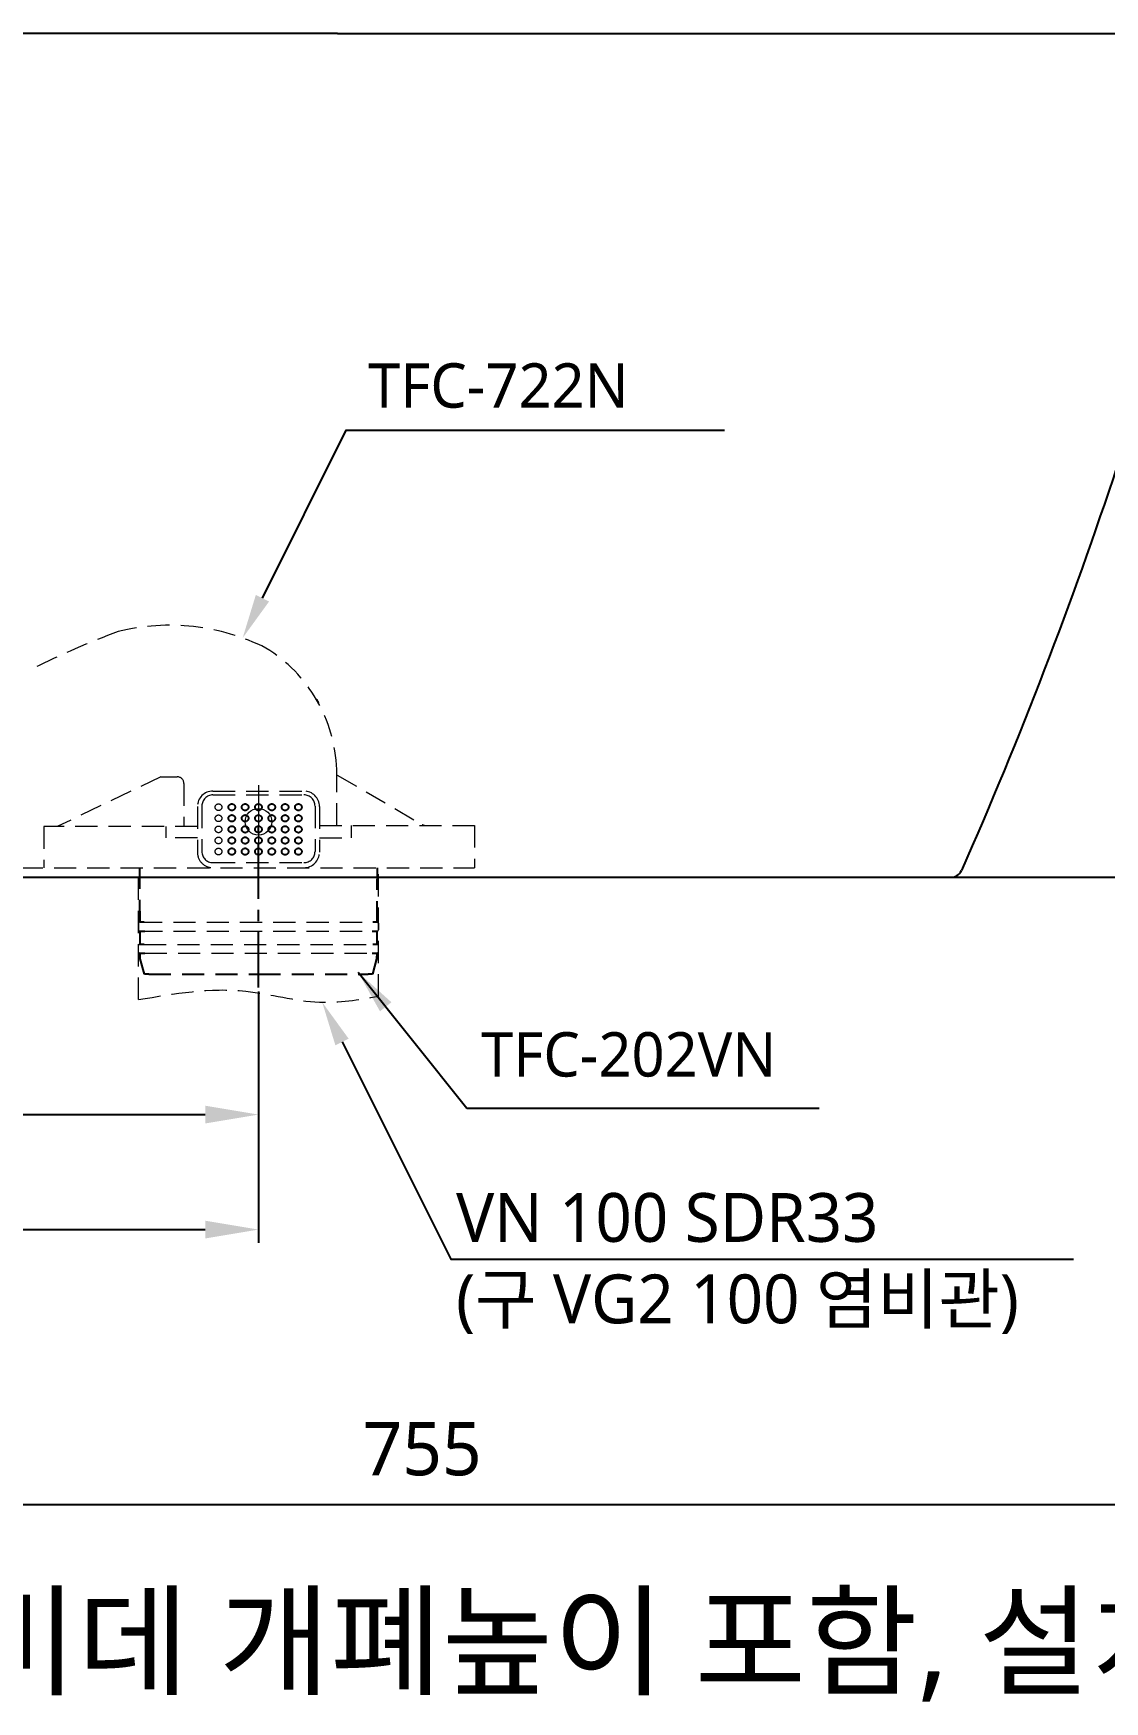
# Model space of a CAD drawing. Extents: x 2963 to 9049, y -570 to 1982.
# Drawn here: x 6615 to 7098, y -570 to 182 of the extents above; entities that cross this region are included whole.
import ezdxf

# ---------------------------------------------------------------- set-up
doc = ezdxf.new("R2010")
doc.units = 0
doc.header["$LTSCALE"] = 20
doc.header["$MEASUREMENT"] = 0
doc.linetypes.add('CENTER', pattern=[2, 1.25, -0.25, 0.25, -0.25])
doc.linetypes.add('HIDDEN', pattern=[0.375, 0.25, -0.125])
doc.layers.get('0').update_dxf_attribs({"linetype": 'CONTINUOUS'})
doc.layers.get('DEFPOINTS').update_dxf_attribs({"linetype": 'CONTINUOUS'})
for name, color, linetype in [('00_COMPONENTS', 7, 'CONTINUOUS'), ('1', 7, 'CONTINUOUS'), ('2', 2, 'CONTINUOUS'), ('3', 3, 'CONTINUOUS'), ('6', 6, 'CONTINUOUS'), ('CEN', 1, 'CENTER')]:
    doc.layers.add(name, color=color, linetype=linetype)
doc.styles.add('GHS', font='romans', dxfattribs={"bigfont": 'ghs'})
doc.styles.add('ROMANS', font='NanumGothic.ttf', dxfattribs={"height": 10.144927})
doc.styles.get("Standard").update_dxf_attribs({"font": 'NanumGothic.ttf'})
doc.dimstyles.get("Standard").update_dxf_attribs({"dimtxt": 2.7, "dimasz": 2.5, "dimexe": 1.5, "dimexo": 1.5, "dimgap": 1.5, "dimtad": 1, "dimdec": 0, "dimlfac": 10, "dimzin": 0, "dimdsep": 46, "dimtxsty": 'Standard', "dimcen": 0, "dimclrt": 2, "dimadec": 0, "dimazin": 0, "dimtfac": 1, "dimtdec": 0, "dimtmove": 0, "dimatfit": 3, "dimfxl": 0, "dimtolj": 1, "dimtzin": 0, "dimarcsym": 0})

# ---------------------------------------------------------------- blocks, each defined once
blk = doc.blocks.new('*D18')
at = {"color": 3, "lineweight": -2}
for p, q in [((7152.77, 181.82), (7245.16, 181.82)), ((7239.16, 157.82), (7239.16, 16.9)), ((7239.16, -174.18), (7239.16, -33.26)), ((7030.75, -198.18), (7245.16, -198.18))]:
    blk.add_line(p, q, dxfattribs=at)
at = {"color": 3}
for points in [[(7235.16, 157.82), (7243.16, 157.82), (7239.16, 181.82)], [(7235.16, -174.18), (7243.16, -174.18), (7239.16, -198.18)]]:
    blk.add_solid(points, dxfattribs=at)
at = {"layer": 'DEFPOINTS', "color": 0}
for p in [(7150.97, 181.82), (7239.16, 181.82), (7028.95, -198.18)]:
    blk.add_point(p, dxfattribs=at)
at = {"color": 2, "insert": (7239.16, -8.18), "char_height": 24, "attachment_point": 5}
blk.add_mtext('\\A1;380', dxfattribs=at)
blk = doc.blocks.new('*D19')
at = {"color": 3, "lineweight": -2}
for p, q in [((6432.93, -194.98), (6432.93, -311.08)), ((6716.82, -249.7), (6716.82, -311.08)), ((6456.93, -305.08), (6692.82, -305.08))]:
    blk.add_line(p, q, dxfattribs=at)
at = {"color": 3}
for points in [[(6456.93, -301.08), (6456.93, -309.08), (6432.93, -305.08)], [(6692.82, -301.08), (6692.82, -309.08), (6716.82, -305.08)]]:
    blk.add_solid(points, dxfattribs=at)
at = {"layer": 'DEFPOINTS', "color": 0}
for p in [(6432.93, -193.18), (6716.82, -247.9, 0), (6716.82, -305.08)]:
    blk.add_point(p, dxfattribs=at)
at = {"color": 2, "insert": (6574.88, -280.01), "char_height": 24, "attachment_point": 5}
blk.add_mtext('\\A1;285', dxfattribs=at)
blk = doc.blocks.new('*D21')
at = {"color": 3, "lineweight": -2}
for p, q in [((6412.93, -199.98), (6412.93, -362.88)), ((6716.82, -249.7), (6716.82, -362.88)), ((6436.93, -356.88), (6692.82, -356.88))]:
    blk.add_line(p, q, dxfattribs=at)
at = {"color": 3}
for points in [[(6436.93, -352.88), (6436.93, -360.88), (6412.93, -356.88)], [(6692.82, -352.88), (6692.82, -360.88), (6716.82, -356.88)]]:
    blk.add_solid(points, dxfattribs=at)
at = {"layer": 'DEFPOINTS', "color": 0}
for p in [(6412.93, -198.18), (6716.82, -247.9, 0), (6716.82, -356.88)]:
    blk.add_point(p, dxfattribs=at)
at = {"color": 2, "insert": (6564.88, -331.8), "char_height": 24, "attachment_point": 5}
blk.add_mtext('\\A1;305', dxfattribs=at)
blk = doc.blocks.new('*D22')
at = {"color": 3, "lineweight": -2}
for p, q in [((7168.25, 218.74), (7168.25, -486.68)), ((6412.93, -199.98), (6412.93, -486.68)), ((6436.93, -480.68), (7144.25, -480.68))]:
    blk.add_line(p, q, dxfattribs=at)
at = {"color": 3}
for points in [[(6436.93, -476.68), (6436.93, -484.68), (6412.93, -480.68)], [(7144.25, -476.68), (7144.25, -484.68), (7168.25, -480.68)]]:
    blk.add_solid(points, dxfattribs=at)
at = {"layer": 'DEFPOINTS', "color": 0}
for p in [(7168.25, 220.54), (6412.93, -198.18), (7168.25, -480.68)]:
    blk.add_point(p, dxfattribs=at)
at = {"color": 2, "insert": (6790.59, -455.75), "char_height": 24, "attachment_point": 5}
blk.add_mtext('\\A1;755', dxfattribs=at)

msp = doc.modelspace()

# ---------------------------------------------------------------- linework, layer by layer
at = {"color": 2, "linetype": 'HIDDEN', "lineweight": 0, "ltscale": 2}
for p, q in [((6752.12, -174.84, 0), (6752.12, -149.61, 0)), ((6672.82, -152.94, 0), (6626.1, -175.34, 0)), ((6672.82, -152.94, 0), (6680.23, -152.94, 0)), ((6683.23, -155.94, 0), (6683.23, -175.34, 0)), ((6752.32, -152.14, 0), (6790.61, -174.43, 0)), ((6696.32, -159.34, 0), (6737.32, -159.34, 0)), ((6696.32, -161.09, 0), (6737.32, -161.09, 0)), ((6689.32, -166.34, 0), (6689.32, -186.9, 0)), ((6691.32, -166.09, 0), (6691.32, -186.59, 0)), ((6742.32, -166.09, 0), (6742.32, -186.59, 0)), ((6744.32, -166.34, 0), (6744.32, -186.9, 0)), ((6689.32, -175.34, 0), (6620.06, -175.34, 0)), ((6620.06, -175.34, 0), (6620.06, -193.9, 0)), ((6675.16, -175.34, 0), (6675.16, -180.4, 0)), ((6744.32, -174.84, 0), (6814.22, -174.84, 0)), ((6758.71, -180.4, 0), (6758.71, -174.84, 0)), ((6814.22, -174.84, 0), (6814.22, -193.9, 0)), ((6689.32, -180.4, 0), (6675.16, -180.4, 0)), ((6744.32, -180.4, 0), (6758.71, -180.4, 0)), ((6549.71, -193.9, 0), (6814.22, -193.9, 0)), ((6696.32, -191.59, 0), (6737.32, -191.59, 0)), ((6662.81, -218.9, 0), (6662.81, -221.9, 0)), ((6663.5, -218.4, 0), (6663.31, -218.4, 0)), ((6663.52, -222.4, 0), (6663.31, -222.4, 0)), ((6663.5, -218.4, 0), (6770.34, -218.4, 0)), ((6663.52, -222.4, 0), (6770.34, -222.4, 0)), ((6770.84, -218.9, 0), (6770.84, -221.9, 0)), ((6665.32, -228.4, 0), (6768.32, -228.4, 0)), ((6665.62, -232.4, 0), (6768.02, -232.4, 0))]:
    msp.add_line(p, q, dxfattribs=at)
at = {"color": 3, "linetype": 'HIDDEN', "lineweight": 0, "ltscale": 2}
for p, q in [((6662.81, -253.32, 0), (6662.81, -193.9, 0)), ((6770.84, -251.83, 0), (6770.84, -193.9, 0))]:
    msp.add_line(p, q, dxfattribs=at)
at = {"color": 2, "linetype": 'HIDDEN', "ltscale": 2}
for p, q in [((6663.5, -218.4, 0), (6663.39, -193.9, 0)), ((6770.26, -193.9, 0), (6770.15, -218.4, 0)), ((6663.52, -222.4, 0), (6665.62, -222.4, 0)), ((6663.54, -228.4, 0), (6663.52, -222.4, 0)), ((6768.02, -222.4, 0), (6770.13, -222.4, 0)), ((6770.15, -218.4, 0), (6768.32, -218.4, 0)), ((6770.13, -222.4, 0), (6770.1, -228.4, 0)), ((6665.32, -228.4, 0), (6663.31, -228.4, 0)), ((6663.31, -232.4, 0), (6665.62, -232.4, 0)), ((6663.57, -234.9, 0), (6663.56, -232.4, 0)), ((6768.02, -232.4, 0), (6770.34, -232.4, 0)), ((6770.34, -228.4, 0), (6768.32, -228.4, 0)), ((6770.09, -232.4, 0), (6770.07, -234.9, 0)), ((6665.42, -241.9, 0), (6663.57, -234.9, 0)), ((6770.07, -234.9, 0), (6768.22, -241.9, 0)), ((6667.42, -241.9, 0), (6665.42, -241.9, 0)), ((6667.42, -241.9, 0), (6716.82, -241.9, 0)), ((6716.82, -241.9, 0), (6766.22, -241.9, 0)), ((6768.22, -241.9, 0), (6766.22, -241.9, 0))]:
    msp.add_line(p, q, dxfattribs=at)
msp.add_line((6354.93, -198.18), (6885.98, -198.18))
at = {"linetype": 'HIDDEN', "ltscale": 2}
msp.add_line((6665.32, -218.4, 0), (6663.5, -218.4, 0), dxfattribs=at)
at = {"color": 2, "linetype": 'HIDDEN', "lineweight": 0, "ltscale": 2}
for centre in [(6698.82, -166.62, 0), (6698.82, -171.62, 0), (6698.82, -176.62, 0), (6698.82, -181.62, 0), (6698.82, -186.62, 0)]:
    msp.add_circle(centre, 1.5, dxfattribs=at)
for centre, radius, start, end in [((6784.77, -442.95, 0), 378.84, 110.24375, 116.5549), ((6676.93, -180.93, 0), 96.26, 63.28091, 103.9725), ((6685.16, -152.04, 0), 67, 2.08282, 58.46047), ((6680.23, -155.94, 0), 3, 0, 90), ((6696.32, -166.34, 0), 7, 90, 180), ((6696.32, -166.09, 0), 5, 90, 180), ((6737.32, -166.34, 0), 7, 0, 90), ((6737.32, -166.09, 0), 5, 0, 90), ((6792.12, -171.84, 0), 3, 239.7939, 270), ((6696.32, -186.9, 0), 7, 179.73808, 270), ((6696.32, -186.59, 0), 5, 180, 270), ((6737.32, -186.59, 0), 5, 270, 0), ((6737.32, -186.9, 0), 7, 270, 0), ((6663.31, -218.9, 0), 0.5, 90, 180), ((6663.31, -221.9, 0), 0.5, 180, 270), ((6770.34, -218.9, 0), 0.5, 0, 90), ((6770.34, -221.9, 0), 0.5, 270, 0), ((6663.31, -228.9, 0), 0.5, 90, 180), ((6663.31, -231.9, 0), 0.5, 180, 270), ((6770.34, -228.9, 0), 0.5, 0, 90), ((6770.34, -231.9, 0), 0.5, 270, 0)]:
    msp.add_arc(centre, radius, start, end, dxfattribs=at)
at = {"linetype": 'Continuous'}
msp.add_arc((7028.95, -193.18), 5, 270, 336.14521, dxfattribs=at)
at = {"color": 3, "linetype": 'HIDDEN', "lineweight": 0, "ltscale": 2}
msp.add_spline([(6662.81, -253.32, 0), (6711.13, -249.49, 0), (6744.38, -254.46, 0), (6770.84, -251.83, 0)], degree=3, dxfattribs=at)
at = {"layer": '00_COMPONENTS', "color": 1, "linetype": 'CENTER', "lineweight": 0, "ltscale": 2}
msp.add_line((6716.82, -156.68), (6716.82, -189.68), dxfattribs=at)
at = {"layer": '1', "color": 7, "linetype": 'Continuous'}
msp.add_line((6437.93, -198.18), (7028.95, -198.18), dxfattribs=at)
at = {"layer": '1', "color": 2, "linetype": 'HIDDEN', "ltscale": 2}
for centre in [(6704.82, -166.62, 0), (6704.82, -166.62, 0), (6710.82, -166.62, 0), (6710.82, -166.62, 0), (6716.82, -166.62, 0), (6722.82, -166.62, 0), (6722.82, -166.62, 0), (6728.82, -166.62, 0), (6728.82, -166.62, 0), (6734.82, -166.62, 0), (6734.82, -166.62, 0), (6704.82, -171.62, 0), (6704.82, -171.62, 0), (6710.82, -171.62, 0), (6710.82, -171.62, 0), (6716.82, -171.62, 0), (6722.82, -171.62, 0), (6722.82, -171.62, 0), (6728.82, -171.62, 0), (6728.82, -171.62, 0), (6734.82, -171.62, 0), (6734.82, -171.62, 0), (6704.82, -176.62, 0), (6704.82, -176.62, 0), (6704.82, -181.62, 0), (6704.82, -181.62, 0), (6710.82, -176.62, 0), (6710.82, -176.62, 0), (6710.82, -181.62, 0), (6710.82, -181.62, 0), (6716.82, -176.62, 0), (6716.82, -181.62, 0), (6722.82, -176.62, 0), (6722.82, -176.62, 0), (6722.82, -181.62, 0), (6722.82, -181.62, 0), (6728.82, -176.62, 0), (6728.82, -176.62, 0), (6728.82, -181.62, 0), (6728.82, -181.62, 0), (6734.82, -176.62, 0), (6734.82, -176.62, 0), (6734.82, -181.62, 0), (6734.82, -181.62, 0), (6704.82, -186.62, 0), (6704.82, -186.62, 0), (6710.82, -186.62, 0), (6710.82, -186.62, 0), (6716.82, -186.62, 0), (6716.82, -186.62, 0), (6722.82, -186.62, 0), (6722.82, -186.62, 0), (6728.82, -186.62, 0), (6728.82, -186.62, 0), (6734.82, -186.62, 0), (6734.82, -186.62, 0)]:
    msp.add_circle(centre, 1.5, dxfattribs=at)
at = {"layer": '1', "color": 252, "linetype": 'HIDDEN', "ltscale": 2}
for centre in [(6716.82, -166.62, 0), (6716.82, -171.62, 0), (6716.82, -176.62, 0), (6716.82, -181.62, 0)]:
    msp.add_circle(centre, 1.5, dxfattribs=at)
msp.add_open_spline([(6742.85, -117.92, 0), (6743.18, -118.47, 0), (6743.5, -119.02, 0), (6743.81, -119.58, 0)], degree=3, dxfattribs=at)
msp.add_open_spline([(6742.85, -117.92, 0), (6743.18, -118.47, 0), (6743.5, -119.02, 0), (6743.81, -119.58, 0)], degree=3, dxfattribs=at)
at = {"layer": '3', "color": 7, "linetype": 'Continuous'}
msp.add_line((6752.45, 181.82), (6511.07, 181.82), dxfattribs=at)
at = {"layer": '3', "elevation": 0}
for points in [[(6718.62, -72.51), (6756.37, 3.19), (6926.83, 3.19)], [(6754.47, -272.39), (6803.51, -370.22), (7084.05, -370.22)]]:
    msp.add_lwpolyline(points, dxfattribs=at)
at = {"layer": '3', "color": 7, "linetype": 'Continuous', "lineweight": 0}
msp.add_circle((6716.82, -173.18), 6, dxfattribs=at)
at = {"layer": '3', "color": 7, "linetype": 'Continuous', "extrusion": (-1.12482e-32, 6.12323e-17, -1)}
msp.add_arc((-5204.38, 613.64), 2000, 192.64775, 203.85479, dxfattribs=at)
at = {"layer": '3', "color": 7, "linetype": 'Continuous'}
msp.add_open_spline([(6752.45, 181.82), (6753.13, 181.82), (6754.1, 181.82), (6756.7, 181.82), (6758.34, 181.82), (6762.25, 181.82), (6764.54, 181.82), (6772.29, 181.82), (6778.54, 181.82), (6789.51, 181.82), (6793.46, 181.82), (6801.68, 181.82), (6805.97, 181.82), (6814.91, 181.82), (6819.55, 181.82), (6829.07, 181.82), (6833.96, 181.82), (6848.82, 181.82), (6859.04, 181.82), (6874.85, 181.82), (6880.22, 181.82), (6890.97, 181.82), (6896.35, 181.82), (6912.53, 181.82), (6923.36, 181.82), (6939.66, 181.82), (6945.13, 181.82), (6955.92, 181.82), (6961.24, 181.82), (6977.04, 181.82), (6987.42, 181.82), (7007.87, 181.82), (7017.94, 181.82), (7037.76, 181.82), (7047.45, 181.82), (7061.52, 181.82), (7066.13, 181.82), (7075.04, 181.82), (7079.36, 181.82), (7087.72, 181.82), (7091.72, 181.82), (7099.32, 181.82), (7102.95, 181.82), (7109.47, 181.82), (7112.43, 181.82), (7117.46, 181.82), (7119.57, 181.82), (7124.7, 181.82), (7126.51, 181.82), (7126.51, 181.82)], degree=3, knots=[0, 0, 0, 0, 0.031011, 0.031011, 0.063311, 0.063311, 0.095611, 0.095611, 0.16021, 0.16021, 0.192509, 0.192509, 0.224809, 0.224809, 0.257109, 0.257109, 0.289408, 0.289408, 0.354008, 0.354008, 0.386307, 0.386307, 0.418607, 0.418607, 0.483206, 0.483206, 0.515506, 0.515506, 0.547805, 0.547805, 0.612405, 0.612405, 0.677004, 0.677004, 0.741603, 0.741603, 0.773903, 0.773903, 0.806202, 0.806202, 0.838502, 0.838502, 0.870802, 0.870802, 0.903101, 0.903101, 0.935401, 0.935401, 1, 1, 1, 1], dxfattribs=at)
at = {"layer": '3'}
for points in [[(6721.6, -74, 0), (6709.7, -90.41, 0), (6715.64, -71.03, 0)], [(6757.46, -270.9, 0), (6745.55, -254.49, 0), (6751.49, -273.88, 0)]]:
    msp.add_solid(points, dxfattribs=at)
at = {"layer": '6'}
msp.add_lwpolyline([(7674.29, 1726.86), (6412.93, 1726.86), (6412.93, -198.18), (7812.87, -198.18)], dxfattribs=at)
at = {"layer": 'CEN'}
msp.add_line((6716.82, -247.9, 0), (6716.82, -174.9, 0), dxfattribs=at)

# ---------------------------------------------------------------- texts
at = {"layer": '2', "attachment_point": 4, "style": 'ROMANS'}
for s, insert, char_height in [('TFC-722N', (6766.24, 23.19, 0), 20), ('TFC-202VN', (6817.15, -278.11, 0), 20), ('VN 100 SDR33\\P(구 VG2 100 염비관)', (6805.85, -372.2), 22)]:
    msp.add_mtext(s, dxfattribs=dict(at, insert=insert, char_height=char_height))
at = {"layer": '3', "color": 1, "insert": (6402.64, -522.29), "char_height": 40, "attachment_point": 1, "style": 'GHS'}
msp.add_mtext_dynamic_manual_height_columns('{\\fNanumGothic|b0|i0|c129|p50;※주의: 비데 개폐높이 포함, 설치부위 도기허용차는 ±5%이므로 반드시 실측 확인 후 시공하십시오.}', width=2648.2618, gutter_width=13.51, heights=[0], dxfattribs=at)

# ---------------------------------------------------------------- dimensions: what is measured, and where the dimension line sits
dim = msp.add_linear_dim(base=(7168.25, -480.68), p1=(6412.93, -198.18), p2=(7168.25, 220.54), dimstyle='Standard', override={"dimscale": 1.2, "dimtxt": 20, "dimasz": 20, "dimexe": 5, "dimgap": 10, "dimtih": 1, "dimtoh": 1, "dimlfac": 1, "dimzin": 12, "dimclrd": 3, "dimclre": 3, "dimazin": 2, "dimarcsym": 1})
dim.commit()
dim.dimension.update_dxf_attribs({"geometry": '*D22', "text_midpoint": (6790.59, -480.68), "dimtype": 160})
dim = msp.add_linear_dim(base=(7239.16, 181.82), p1=(7028.95, -198.18), p2=(7150.97, 181.82), angle=90, dimstyle='Standard', override={"dimscale": 1.2, "dimtxt": 20, "dimasz": 20, "dimexe": 5, "dimgap": 10, "dimtih": 1, "dimtoh": 1, "dimlfac": 1, "dimzin": 12, "dimclrd": 3, "dimclre": 3, "dimazin": 2, "dimarcsym": 1})
dim.commit()
dim.dimension.update_dxf_attribs({"geometry": '*D18', "text_midpoint": (7239.16, -8.18)})
for base, p1, text, picture, middle in [((6716.82, -305.08), (6432.93, -193.18), '285', '*D19', (6574.88, -280.01)), ((6716.82, -356.88), (6412.93, -198.18), '305', '*D21', (6564.88, -331.8))]:
    dim = msp.add_linear_dim(base=base, p1=p1, p2=(6716.82, -247.9, 0), text=text, dimstyle='Standard', override={"dimscale": 1.2, "dimtxt": 20, "dimasz": 20, "dimexe": 5, "dimgap": 10, "dimtih": 1, "dimtoh": 1, "dimlfac": 1, "dimzin": 12, "dimclrd": 3, "dimclre": 3, "dimazin": 2, "dimarcsym": 1})
    dim.commit()
    dim.dimension.update_dxf_attribs({"geometry": picture, "text_midpoint": middle})

# ---------------------------------------------------------------- leaders
msp.add_leader([(6761.68, -240.9, 0), (6810.64, -302.25, 0), (6969.51, -302.25, 0)], dimstyle='Standard', override={"dimtxt": 20, "dimasz": 20, "dimexe": 5, "dimgap": 10, "dimtad": 0, "dimlfac": 1, "dimzin": 12, "dimclrd": 3, "dimclre": 3, "dimazin": 2, "dimarcsym": 1})

doc.saveas('drawing.dxf')
